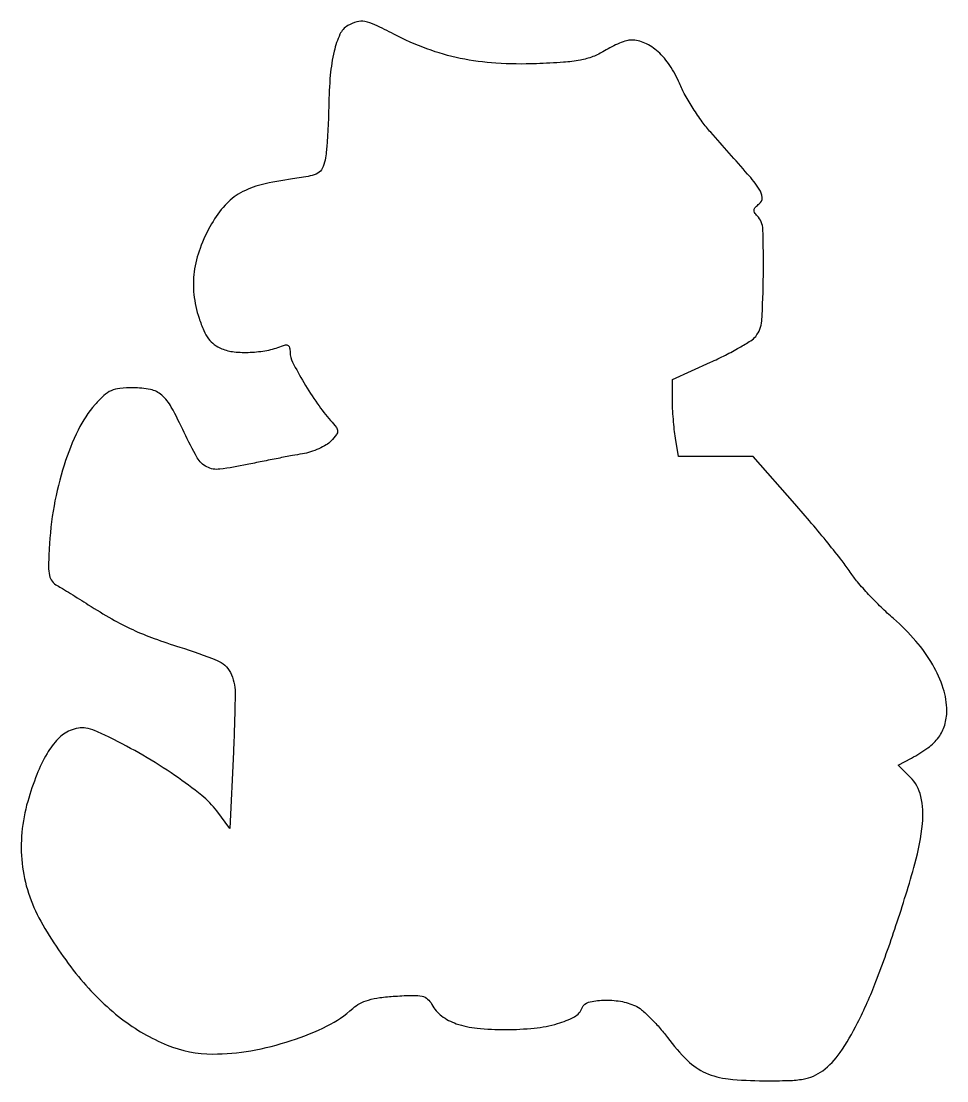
# Model space of a CAD drawing. Extents: x 0 to 189, y 1 to 217.
import ezdxf

# ---------------------------------------------------------------- set-up
doc = ezdxf.new("R2010")
doc.units = 0

msp = doc.modelspace()

# ---------------------------------------------------------------- linework, layer by layer
msp.add_lwpolyline([(66.789367, 215.941932, 0.155326), (65.175471, 214.155866, 0.048437), (63.99121, 210.696326, 0.036794), (63.208367, 205.82867, 0.017607), (62.887262, 199.5, -0.006578), (62.793212, 196.217189, -0.006766), (62.613293, 192.96875, -0.006576), (62.382215, 190.157532, -0.028347), (62.128577, 188.5, -0.05655), (61.551516, 186.767377, -0.154067), (60.689692, 185.823923, -0.08609), (59.121327, 185.245914, -0.010547), (55.496892, 184.660087, 0.024735), (49.130215, 183.444806, 0.067582), (44.871566, 181.778166, 0.083049), (41.726475, 179.267424, 0.052972), (38.979765, 175.464634, 0.039971), (36.625042, 170.460093, 0.05706), (35.431121, 165.702824, 0.06046), (35.378989, 161.014681, 0.052806), (36.426768, 156.22048, 0.022274), (37.392538, 153.694785, 0.057287), (38.369382, 152.005234, 0.073695), (39.537083, 150.838432, 0.061374), (41.065336, 149.972937, 0.072903), (43.577366, 149.339127, 0.036397), (46.86203, 149.244369, 0.035635), (50.284578, 149.640265, 0.049246), (53.25, 150.508455, -0.052295), (54.092397, 150.749532, -0.199299), (54.615092, 150.633083, -0.193065), (54.912027, 150.176596, -0.048857), (55, 149.278433, 0.120367), (55.503168, 147.218583, 0.014076), (57.820485, 143.049525, 0.018001), (60.596394, 138.732624, 0.029621), (63.279856, 135.322342, -0.017763), (64.442778, 133.914429, -0.160479), (64.703036, 133.17071, -0.172933), (64.459413, 132.445527, -0.021391), (63.356352, 131.160518, -0.06809), (62.361949, 130.351939, -0.030609), (60.870303, 129.564867, -0.029598), (59.167602, 128.913942, -0.03553), (57.5, 128.51479, 0.005269), (55.472178, 128.157415, 0.001802), (52.539154, 127.597637, 0.00179), (49.306069, 126.956485, 0.002067), (46.229035, 126.321569, -0.020772), (40.661129, 125.38825, -0.150022), (38.014681, 125.851473, -0.146943), (36.05633, 127.72363, -0.01967), (33.40732, 132.852365, 0.015735), (30.766387, 138.065671, 0.08818), (28.816494, 140.495438, 0.1298), (26.512621, 141.63824, 0.050622), (22.948605, 142, 0.024526), (20.240849, 141.867098, 0.079579), (18.506807, 141.41154, 0.081874), (17.028594, 140.444928, 0.026947), (15.206107, 138.581962, 0.067206), (11.751368, 133.380946, 0.036038), (8.886814, 126.210447, 0.033248), (6.834781, 117.881113, 0.030674), (5.83448, 109.125301, 0.009727), (5.715905, 105.529891, 0.058074), (5.907532, 103.666994, 0.114323), (6.461881, 102.508125, 0.09641), (7.5, 101.625301, -0.007678), (8.551062, 101.012485, -0.002116), (10.185028, 100.016425, -0.002137), (12.026791, 98.872095, -0.002232), (13.832012, 97.728485, 0.012867), (18.639093, 94.824581, 0.02086), (22.881989, 92.637357, 0.021025), (27.26823, 90.823011, 0.013343), (32.512102, 89.064942, -0.022575), (40.123079, 86.355999, -0.179697), (42.825917, 83.874725, -0.121928), (43.78356, 79.782043, -0.008225), (43.430128, 67.704433), (42.71316, 52.028422), (40.030993, 55.625659, 0.063878), (36.980602, 58.78235, 0.018391), (31.516196, 62.83524, 0.018214), (24.971839, 66.983575, 0.018663), (18.194941, 70.608871, 0.012869), (15.194999, 71.978017, 0.056947), (13.337373, 72.529623, 0.08638), (11.805063, 72.533524, 0.055786), (10.096082, 72.039798, 0.107949), (7.679007, 70.358489, 0.052646), (5.415785, 67.336272, 0.041425), (3.330525, 63.07156, 0.022691), (1.463029, 57.558257, 0.047236), (0.26884, 51.240537, 0.050242), (0.319126, 44.943064, 0.050826), (1.618039, 38.847478, 0.050545), (4.12141, 33.127208, 0.041935), (11.827323, 21.799138, 0.057931), (20.613904, 13.212394, 0.067213), (29.92616, 7.831724, 0.097738), (39.207201, 6, 0.043962), (46.995693, 6.686117, 0.034881), (55.192602, 8.739599, 0.035984), (62.568266, 11.746755, 0.070818), (67.782306, 15.317515, -0.065228), (69.212254, 16.320352, -0.050144), (70.98413, 17.030382, -0.037971), (73.299331, 17.511803, -0.016382), (76.43799, 17.815154, -0.009158), (80.128675, 17.982361, -0.062384), (81.939855, 17.804938, -0.126256), (83.056505, 17.23288, -0.088928), (83.935328, 16.120841, 0.107879), (85.924002, 13.789884, 0.080553), (88.915526, 12.198906, 0.057746), (93.15356, 11.283798, 0.02433), (98.982459, 11, 0.025283), (104.831772, 11.295964, 0.044129), (109.595862, 12.208789, 0.056318), (113.015762, 13.61467, 0.177284), (114.621047, 15.454847, -0.245366), (115.884702, 16.570253, -0.051675), (118.897514, 16.990773, -0.049665), (122.404202, 16.766653, -0.06621), (125.454539, 15.838759, -0.069556), (126.697697, 15.048208, -0.018436), (128.43532, 13.454675, -0.018336), (130.296868, 11.476729, -0.017933), (132.022929, 9.353406, 0.035711), (136.094252, 4.693504, 0.090143), (139.793104, 2.15474, 0.0803), (144.409125, 0.919549, 0.024301), (151.674798, 0.536912, 0.007848), (156.756766, 0.59623, 0.035754), (159.697532, 0.887854, 0.059379), (161.779178, 1.50664, 0.058019), (163.674798, 2.600744, 0.083137), (167.216451, 6.286016, 0.033), (170.798031, 12.347844, 0.025244), (174.548718, 20.810138, 0.011461), (178.632918, 32.217694, 0.01188), (182.502952, 44.856937, 0.044423), (184.026327, 53.016146, 0.077374), (183.698576, 58.598281, 0.144062), (181.546888, 62.544021), (179.093776, 64.997133), (181.796888, 66.413707, 0.036698), (185.153335, 68.499691, 0.075284), (187.350045, 70.67158, 0.089204), (188.578465, 73.133279, 0.071351), (189, 76.072199, 0.07828), (188.279778, 80.644302, 0.052915), (186.132337, 85.476175, 0.046993), (182.696291, 90.310994, 0.036298), (178.126684, 94.890251, -0.014926), (175.62346, 97.193144, -0.011852), (173.056724, 99.821678, -0.012027), (170.792125, 102.373953, -0.029176), (169.281552, 104.388649, 0.019413), (167.646729, 106.660095, 0.004766), (164.780169, 110.262049, 0.004873), (161.413942, 114.328441, 0.004852), (157.964213, 118.334464), (149.5, 127.972844), (141.880842, 127.986422), (134.261685, 128), (133.641848, 131.75, -0.013455), (133.403268, 133.481821, -0.007468), (133.200855, 135.604767, -0.007443), (133.05993, 137.761927, -0.011918), (133.011006, 139.606654), (133, 143.713307), (140.75403, 147.207815, 0.011048), (143.832453, 148.677836, 0.013106), (146.669755, 150.205141, 0.01196), (148.985317, 151.605594, 0.07767), (150.00403, 152.504297, 0.159792), (151.244701, 155.647231, 0.011915), (151.573497, 164.974252, 0.010918), (151.47559, 174.363096, 0.190392), (150.284798, 177.113812, -0.06044), (149.764486, 177.778591, -0.184743), (149.664817, 178.332629, -0.151819), (149.958029, 178.884054, -0.037361), (150.748179, 179.557814, 0.258258), (151.339489, 180.833802, 0.131993), (150.743052, 182.552704, 0.030758), (148.355068, 185.642612, 0.001992), (140.838176, 194.15391, -0.024291), (139.087397, 196.324051, -0.015334), (137.250591, 199.011148, -0.015394), (135.603675, 201.770114, -0.027199), (134.443362, 204.15391, 0.046401), (132.498551, 207.788298, 0.063589), (130.080029, 210.59591, 0.07436), (127.3851, 212.377987, 0.108678), (124.618034, 212.994735, 0.075634), (123.655593, 212.851065, 0.021514), (122.227147, 212.342257, 0.021144), (120.643528, 211.620785, 0.020954), (119.121606, 210.766139, -0.046944), (116.784379, 209.608876, -0.044928), (114.237887, 208.887248, -0.029451), (110.78669, 208.444956, -0.007894), (105.26128, 208.153005, -0.025106), (97.015398, 208.261868, -0.035379), (89.731924, 209.244705, -0.037103), (82.932036, 211.192909, -0.032153), (76.148454, 214.201857, 0.010312), (72.319206, 216.104542, 0.064264), (70.239014, 216.775879, 0.113426), (68.6105, 216.70734, 0.065056)], format="xyb", close=True)

doc.saveas('drawing.dxf')
